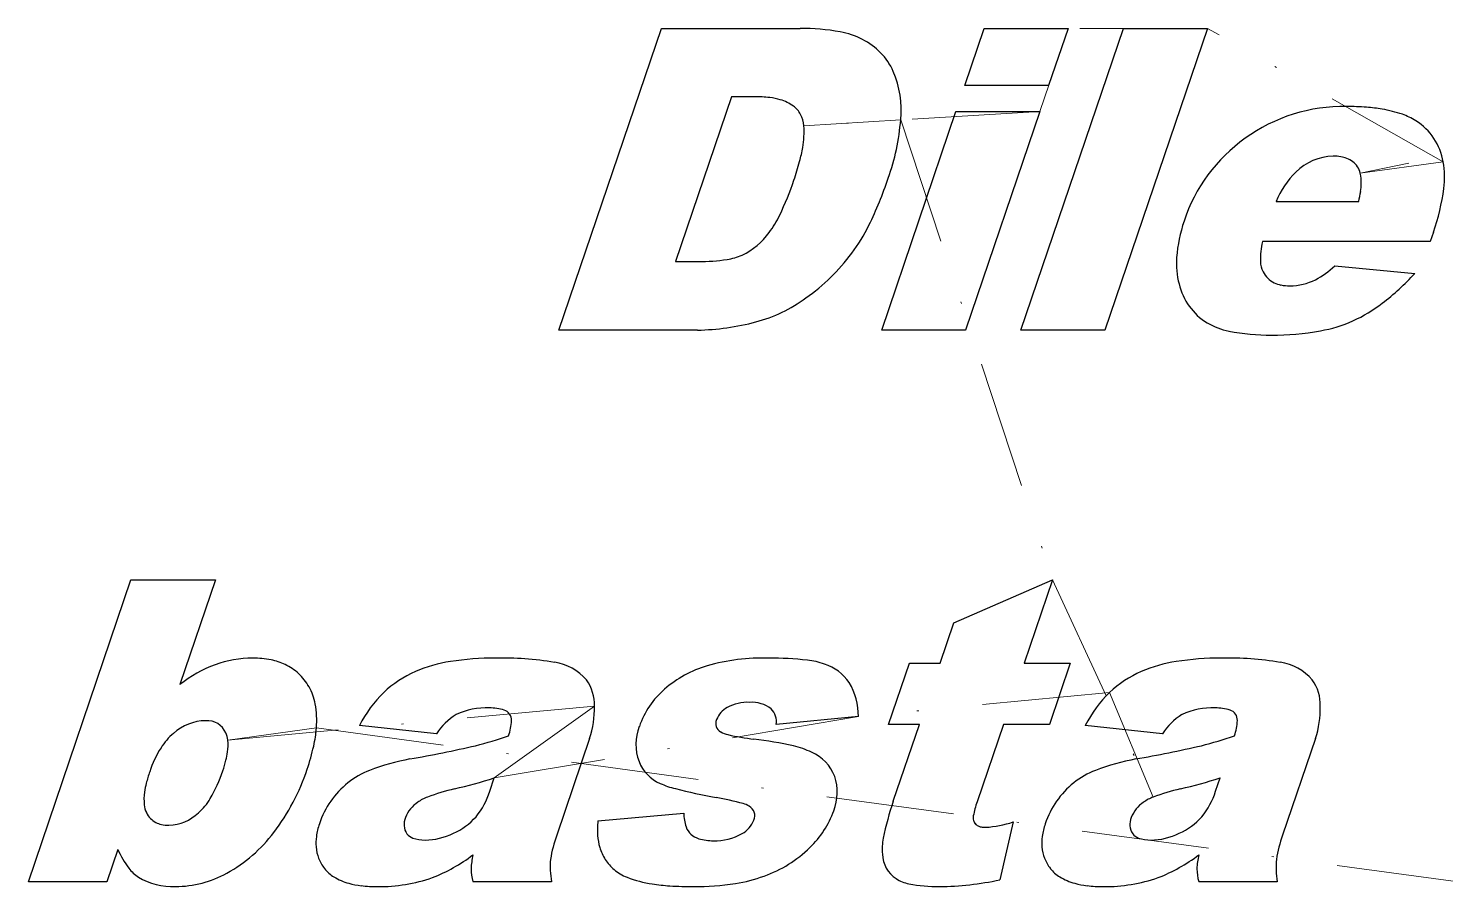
# Model space of a CAD drawing. Header units: millimetres. Extents: x -108 to 108, y -21 to 21.
# Drawn here: x -107.8 to -37.4, y -21.3 to 21.3 of the extents above; entities that cross this region are included whole.
import ezdxf

# ---------------------------------------------------------------- set-up
doc = ezdxf.new("R2010")
doc.units = ezdxf.units.MM
doc.linetypes.add('DASHDOT2', pattern=[12.7, 6.35, -3.175, 0, -3.175])
doc.layers.get('0').update_dxf_attribs({"lineweight": 25, "true_color": 0xffffff})
for name, color, linetype, lineweight, true_color in [('CAM ... GCodeMM', 7, 'Continuous', 20, 0xffffff), ('CAM ... GCodeMM ... normal', 8, 'Continuous', 20, 0x808080), ('CAM ... GCodeMM ... rapid', 150, 'DASHDOT2', 20, 0x0088ff), ('CAM ... GCodeMM ... source', 7, 'Continuous', 20, 0xffffff)]:
    doc.layers.add(name, color=color, linetype=linetype, lineweight=lineweight, true_color=true_color)

# ---------------------------------------------------------------- blocks, each defined once
blk = doc.blocks.new('CAMTOOLPATH$$GCodeMM$$Profile 1')
at = {"layer": 'CAM ... GCodeMM ... normal'}
for p, q in [((-81.436, 6.329, -4), (-76.338, 21.329, -4)), ((-76.338, 21.329, -4), (-69.452, 21.329, -4)), ((-61.257, 18.495, -4), (-60.294, 21.329, -4)), ((-60.294, 21.329, -4), (-56.13, 21.329, -4)), ((-58.47, 6.329, -4), (-53.372, 21.329, -4)), ((-56.13, 21.329, -4), (-57.093, 18.495, -4)), ((-56.13, 21.329, 1), (-56.13, 21.329, -4)), ((-56.13, 21.329, -4), (-56.13, 21.329, 1)), ((-49.197, 21.329, -4), (-54.295, 6.329, -4)), ((-53.372, 21.329, -4), (-49.197, 21.329, -4)), ((-49.197, 21.329, 1), (-49.197, 21.329, -4)), ((-49.197, 21.329, -4), (-49.197, 21.329, 1)), ((-57.093, 18.495, -4), (-61.257, 18.495, -4)), ((-72.858, 17.932, -4), (-75.643, 9.737, -4)), ((-71.701, 17.932, -4), (-72.858, 17.932, -4)), ((-65.392, 6.329, -4), (-61.699, 17.196, -4)), ((-61.699, 17.196, -4), (-57.534, 17.196, -4)), ((-57.534, 17.196, -4), (-61.227, 6.329, -4)), ((-57.534, 17.196, 1), (-57.534, 17.196, -4)), ((-57.534, 17.196, -4), (-57.534, 17.196, 1)), ((-69.26, 16.491, 1), (-69.26, 16.491, -4)), ((-69.26, 16.491, -4), (-69.26, 16.491, 1)), ((-64.448, 16.786, 1), (-64.448, 16.786, -4)), ((-64.448, 16.786, -4), (-64.448, 16.786, 1)), ((-41.602, 14.127, 1), (-41.602, 14.127, -4)), ((-41.602, 14.127, -4), (-41.602, 14.127, 1)), ((-37.482, 14.689, 1), (-37.482, 14.689, -4)), ((-37.482, 14.689, -4), (-37.482, 14.689, 1)), ((-45.783, 12.724, -4), (-41.68, 12.724, -4)), ((-38.122, 10.729, -4), (-46.471, 10.729, -4)), ((-37.962, 11.2, -4), (-38.122, 10.729, -4)), ((-75.643, 9.737, -4), (-74.507, 9.737, -4)), ((-42.87, 9.522, -4), (-38.896, 9.143, -4)), ((-74.55, 6.329, -4), (-81.436, 6.329, -4)), ((-61.227, 6.329, -4), (-65.392, 6.329, -4)), ((-54.295, 6.329, -4), (-58.47, 6.329, -4)), ((-107.811, -21.084, -4), (-102.713, -6.084, -4)), ((-102.713, -6.084, -4), (-98.508, -6.084, -4)), ((-98.508, -6.084, -4), (-100.274, -11.282, -4)), ((-61.804, -8.222, -4), (-56.903, -6.084, -4)), ((-56.903, -6.084, -4), (-58.308, -10.217, -4)), ((-56.903, -6.084, 1), (-56.903, -6.084, -4)), ((-56.903, -6.084, -4), (-56.903, -6.084, 1)), ((-62.482, -10.217, -4), (-61.804, -8.222, -4)), ((-65.053, -13.267, -4), (-64.017, -10.217, -4)), ((-64.017, -10.217, -4), (-62.482, -10.217, -4)), ((-58.308, -10.217, -4), (-56.016, -10.217, -4)), ((-56.016, -10.217, -4), (-57.052, -13.267, -4)), ((-54.066, -11.676, 1), (-54.066, -11.676, -4)), ((-54.066, -11.676, -4), (-54.066, -11.676, 1)), ((-79.671, -12.361, 1), (-79.671, -12.361, -4)), ((-79.671, -12.361, -4), (-79.671, -12.361, 1)), ((-87.516, -13.737, -4), (-91.354, -13.318, -4)), ((-66.551, -12.878, -4), (-70.633, -13.267, -4)), ((-66.551, -12.878, 1), (-66.551, -12.878, -4)), ((-66.551, -12.878, -4), (-66.551, -12.878, 1)), ((-63.519, -13.267, -4), (-65.053, -13.267, -4)), ((-64.817, -17.089, -4), (-63.519, -13.267, -4)), ((-59.344, -13.267, -4), (-60.652, -17.116, -4)), ((-57.052, -13.267, -4), (-59.344, -13.267, -4)), ((-51.436, -13.737, -4), (-55.274, -13.318, -4)), ((-97.894, -14.054, 1), (-97.894, -14.054, -4)), ((-97.894, -14.054, -4), (-97.894, -14.054, 1)), ((-93.49, -13.444, 1), (-93.49, -13.444, -4)), ((-93.49, -13.444, -4), (-93.49, -13.444, 1)), ((-79.912, -13.973, -4), (-81.543, -18.771, -4)), ((-43.832, -13.973, -4), (-45.462, -18.771, -4)), ((-84.875, -16.592, -4), (-84.648, -15.927, -4)), ((-84.648, -15.927, 1), (-84.648, -15.927, -4)), ((-84.648, -15.927, -4), (-84.648, -15.927, 1)), ((-48.794, -16.592, -4), (-48.568, -15.927, -4)), ((-51.893, -16.878, 1), (-51.893, -16.878, -4)), ((-51.893, -16.878, -4), (-51.893, -16.878, 1)), ((-79.497, -18.065, -4), (-75.231, -17.677, -4)), ((-58.854, -18.117, -4), (-59.524, -20.992, -4)), ((-103.367, -19.477, -4), (-103.913, -21.084, -4)), ((-103.913, -21.084, -4), (-107.811, -21.084, -4)), ((-81.807, -21.084, -4), (-85.715, -21.084, -4)), ((-45.727, -21.084, -4), (-49.635, -21.084, -4))]:
    blk.add_line(p, q, dxfattribs=at)
for centre, radius, start, end in [((-69.452, 9.964, -4), 11.366, 79.89981, 90), ((-68.141, 17.323, -4), 3.891, 62.59368, 79.89981), ((-67.803, 17.839, -4), 3.277, 24.36011, 63.69287), ((-69.342, 17.265, -4), 4.918, 354.42067, 23.06164), ((-71.701, 11.694, -4), 6.238, 83.17026, 90), ((-71.347, 14.652, -4), 3.259, 73.71643, 83.17026), ((-71.032, 15.732, -4), 2.135, 54.24911, 73.71643), ((-70.505, 16.463, -4), 1.233, 28.54076, 54.24911), ((-70.608, 16.407, -4), 1.35, 3.56158, 28.54076), ((-42.446, 9.094, -4), 8.349, 88.90691, 125.79876), ((-42.287, 3.758, -4), 13.684, 85.8278, 90), ((-41.906, 8.97, -4), 8.457, 80.52005, 85.8278), ((-41.536, 11.187, -4), 6.209, 70.95383, 80.52005), ((-40.545, 14.057, -4), 3.173, 57.5571, 70.95383), ((-73.91, 16.202, -4), 4.659, 350.18899, 3.56158), ((-76.036, 17.737, -4), 11.628, 340.63244, 355.31285), ((-40.407, 14.219, -4), 2.962, 9.12208, 58.13815), ((-42.513, 9.145, -4), 8.269, 125.62851, 161.69248), ((-76.997, 16.736, -4), 7.792, 344.9975, 350.18899), ((-42.896, 12.271, -4), 2.704, 91.163, 134.88903), ((-42.951, 12.53, -4), 2.446, 80.95347, 90), ((-42.8, 13.478, -4), 1.486, 69.33828, 80.95347), ((-42.694, 13.758, -4), 1.186, 52.18702, 69.33828), ((-83.751, 18.545, -4), 14.783, 341.22913, 344.9975), ((-41.798, 11.119, -4), 4.296, 134.4169, 158.05862), ((-42.601, 13.878, -4), 1.035, 33.81748, 52.18702), ((-42.544, 13.916, -4), 0.965, 12.62475, 33.81748), ((-43.687, 13.66, -4), 2.137, 358.42651, 12.62475), ((-41.552, 13.928, -4), 4.14, 352.17041, 10.58664), ((-85.355, 19.091, -4), 16.478, 334.66494, 341.22999), ((-84.121, 20.357, -4), 20.125, 334.05027, 341.22743), ((-44.759, 13.69, -4), 3.209, 351.65425, 358.42651), ((-47.3, 14.063, -4), 5.778, 346.60819, 351.65425), ((-49.004, 14.953, -4), 11.663, 341.22808, 352.17041), ((-74.67, 14.032, -4), 4.655, 322.29635, 334.66494), ((-73.703, 15.287, -4), 8.539, 323.02186, 334.05027), ((-43.364, 9.364, -4), 7.391, 161.23114, 175.49632), ((-73.884, 13.28, -4), 3.576, 295.74876, 324.12661), ((-42.551, 9.837, -4), 4.02, 167.17362, 181.32424), ((-73.496, 12.675, -4), 2.863, 278.42392, 294.01416), ((-75, 16.191, -4), 10.119, 305.28095, 323.35151), ((-46.9, 9.642, -4), 3.845, 175.49632, 195.32354), ((-74.507, 19.502, -4), 9.765, 270, 278.42392), ((-45.437, 9.77, -4), 1.133, 181.32424, 208.15374), ((-45.291, 9.825, -4), 1.288, 207.25626, 225.38587), ((-45.938, 12.801, -4), 4.491, 298.00393, 313.09129), ((-47.613, 9.316, -4), 3.073, 192.97072, 238.61114), ((-45.364, 9.752, -4), 1.185, 225.38587, 244.29615), ((-45.274, 9.939, -4), 1.393, 244.29615, 258.72657), ((-45.101, 10.807, -4), 2.278, 258.72657, 270), ((-45.151, 11.524, -4), 2.995, 270.9727, 296.18555), ((-48.038, 17.507, -4), 12.39, 307.41671, 317.54636), ((-73.567, 13.953, -4), 7.465, 284.89613, 306.22328), ((-45.037, 13.584, -4), 7.451, 294.34311, 307.41671), ((-74.815, 18.703, -4), 12.377, 271.22959, 284.82727), ((-47.494, 9.605, -4), 3.382, 239.44292, 259.19565), ((-44.748, 12.946, -4), 6.751, 279.93914, 294.34311), ((-46.024, 17.311, -4), 11.227, 259.19565, 270), ((-46.024, 20.224, -4), 14.14, 270, 279.93914), ((-96.277, -16.355, -4), 6.458, 110.35057, 128.23371), ((-96.665, -15.412, -4), 5.44, 89.92383, 109.9801), ((-96.657, -14.714, -4), 4.742, 78.86968, 90), ((-96.321, -13.005, -4), 3, 64.86433, 78.86968), ((-96.148, -12.636, -4), 2.592, 46.94731, 64.86433), ((-85.88, -16.847, -4), 6.768, 98.0532, 113.42617), ((-84.645, -23.747, -4), 13.775, 89.81009, 99.11682), ((-84.265, -25.958, -4), 15.989, 80.63192, 91.19773), ((-82.034, -12.751, -4), 2.596, 40.74735, 81.78104), ((-72.404, -15.901, -4), 5.791, 106.75158, 130.77895), ((-71.261, -20.395, -4), 10.427, 88.60052, 105.6473), ((-71.007, -28.05, -4), 18.078, 83.88391, 90), ((-69.468, -13.69, -4), 3.636, 70.22039, 83.88391), ((-68.962, -12.523, -4), 2.367, 34.26787, 72.18171), ((-49.799, -16.847, -4), 6.768, 98.0532, 113.42617), ((-48.565, -23.747, -4), 13.775, 89.81009, 99.11682), ((-48.185, -25.958, -4), 15.989, 80.63192, 91.19773), ((-45.953, -12.751, -4), 2.596, 40.74735, 81.78104), ((-96.288, -12.786, -4), 2.797, 29.70513, 46.94731), ((-86.208, -15.936, -4), 5.802, 114.03057, 132.74913), ((-81.766, -12.284, -4), 2.096, 357.89904, 35.84699), ((-69.893, -12.872, -4), 3.342, 359.90634, 30.23492), ((-50.127, -15.936, -4), 5.802, 114.03057, 132.74913), ((-45.686, -12.284, -4), 2.096, 357.89904, 35.84699), ((-96.185, -12.727, -4), 2.679, 10.20003, 29.70513), ((-85.284, -16.517, -4), 6.862, 135.12071, 152.20711), ((-73.429, -14.732, -4), 4.237, 130.60753, 161.18574), ((-49.204, -16.517, -4), 6.862, 135.12071, 152.20711), ((-98.104, -13.072, -4), 4.628, 355.39189, 10.20003), ((-85.05, -15.99, -4), 3.545, 87.55612, 114.94386), ((-84.899, -14.997, -4), 2.549, 73.11017, 90), ((-84.306, -13.045, -4), 0.509, 34.74091, 73.11017), ((-84.293, -12.494, -4), 4.624, 341.35487, 1.65031), ((-72.512, -13.444, -4), 1.166, 118.75833, 159.19814), ((-72.068, -14.288, -4), 2.119, 87.05205, 118.28679), ((-71.857, -13.767, -4), 1.598, 52.47408, 93.66547), ((-71.543, -13.14, -4), 0.919, 352.05497, 44.14758), ((-48.969, -15.99, -4), 3.545, 87.55612, 114.94386), ((-48.818, -14.997, -4), 2.549, 73.11017, 90), ((-48.226, -13.045, -4), 0.509, 34.74091, 73.11017), ((-48.213, -12.494, -4), 4.624, 341.35487, 1.65031), ((-98.953, -15.535, -4), 2.453, 90.94537, 131.98481), ((-98.928, -14.1, -4), 1.02, 23.96139, 93.6515), ((-85.034, -15.273, -4), 2.919, 121.17164, 148.25977), ((-86.5, -12.958, -4), 2.708, 341.23267, 357.4481), ((-84.321, -13.055, -4), 0.527, 357.4481, 34.74091), ((-75.185, -14.26, -4), 2.426, 158.36203, 200.59512), ((-73.186, -13.225, -4), 0.459, 154.86158, 242.61818), ((-48.954, -15.273, -4), 2.919, 121.17164, 148.25977), ((-50.419, -12.958, -4), 2.708, 341.23267, 357.4481), ((-48.24, -13.055, -4), 0.527, 357.4481, 34.74091), ((-98.665, -16.014, -4), 3.004, 129.95639, 148.14675), ((-98.968, -14.154, -4), 1.078, 5.36797, 25.73983), ((-100.418, -14.291, -4), 2.535, 352.12185, 5.36797), ((-99.961, -12.922, -4), 6.491, 347.34705, 355.39189), ((-90.246, 4.087, -4), 18.995, 284.22734, 289.40336), ((-72.774, -12.597, -4), 1.208, 238.9768, 257.47061), ((-70.034, -0.269, -4), 13.837, 257.47061, 262.91355), ((-73.92, -32.512, -4), 18.64, 77.15046, 83.28857), ((-54.166, 4.087, -4), 18.995, 284.22734, 289.40336), ((-96.307, -17.479, -4), 5.78, 148.14675, 161.23481), ((-101.691, -14.115, -4), 3.82, 345.88949, 352.12185), ((-104.583, -11.885, -4), 11.228, 341.2323, 347.34705), ((-101.854, 57.754, -4), 73.895, 280.14269, 282.72431), ((-70.722, -18.494, -4), 4.261, 64.29147, 77.15046), ((-69.695, -16.585, -4), 2.098, 20.49026, 66.95359), ((-65.773, 57.754, -4), 73.895, 280.14269, 282.72431), ((-104.62, -13.378, -4), 6.84, 341.23318, 345.88949), ((-104.052, -12.16, -4), 10.638, 322.51653, 341.71604), ((-86.754, -26.185, -4), 11.392, 100.55655, 111.04885), ((-75.631, -14.403, -4), 1.958, 201.28706, 246.7706), ((-50.673, -26.185, -4), 11.392, 100.55655, 111.04885), ((-97.891, -17.225, -4), 4.187, 165.74227, 171.82335), ((-94.587, -18.065, -4), 7.597, 161.22853, 165.74227), ((-105.304, -13.145, -4), 7.563, 329.75286, 341.22578), ((-89.223, -19.567, -4), 4.338, 128.52053, 161.75671), ((-89.385, -19.348, -4), 4.066, 111.04885, 128.65533), ((-92.435, 8.563, -4), 25.698, 283.0706, 287.63813), ((-74.473, -11.797, -4), 4.81, 246.33433, 255.84228), ((-70.162, -16.644, -4), 2.558, 339.06754, 18.05674), ((-53.143, -19.567, -4), 4.338, 128.52053, 161.75671), ((-53.305, -19.348, -4), 4.066, 111.04885, 128.65533), ((-56.355, 8.563, -4), 25.698, 283.0706, 287.63813), ((-99.338, -17.017, -4), 2.725, 171.82335, 185.21124), ((-87.311, -18.704, -4), 1.942, 109.94938, 126.10494), ((-83.547, -29.075, -4), 12.976, 103.71641, 109.94938), ((-88.508, -15.451, -4), 3.809, 320.85188, 342.56909), ((-67.728, 14.942, -4), 32.386, 255.84228, 259.5029), ((-77.24, -36.216, -4), 19.649, 75.37822, 79.40747), ((-51.231, -18.704, -4), 1.942, 109.94938, 126.10494), ((-47.466, -29.075, -4), 12.976, 103.71641, 109.94938), ((-52.428, -15.451, -4), 3.809, 320.85188, 342.56909), ((-100.967, -17.165, -4), 1.09, 185.21124, 206.45431), ((-101.182, -15.548, -4), 2.792, 310.81425, 329.75286), ((-87.564, -18.467, -4), 1.604, 123.79428, 159.35344), ((-72.551, -18.242, -4), 1.073, 58.07447, 75.37822), ((-72.239, -17.805, -4), 0.538, 335.7027, 61.60171), ((-72.382, -15.862, -4), 4.911, 314.12912, 339.80502), ((-50.392, -21.992, -4), 15.236, 161.22729, 168.37476), ((-55.588, -18.837, -4), 5.349, 161.2293, 168.95484), ((-51.483, -18.467, -4), 1.604, 123.79428, 159.35344), ((-100.878, -17.121, -4), 1.189, 206.45431, 223.57373), ((-101.015, -17.252, -4), 1, 223.57373, 242.25502), ((-100.959, -17.144, -4), 1.121, 242.25502, 257.70711), ((-100.821, -16.513, -4), 1.767, 257.70711, 270), ((-100.903, -16.048, -4), 2.234, 272.08706, 313.76142), ((-89.993, -19.347, -4), 3.539, 161.22844, 171.69975), ((-88.313, -18.241, -4), 0.825, 155.71946, 214.22297), ((-88.042, -15.632, -4), 3.336, 294.01934, 318.20117), ((-75.446, -18.515, -4), 4.076, 173.66559, 183.95669), ((-73.046, -17.66, -4), 2.186, 180.42275, 198.76416), ((-72.916, -17.588, -4), 1.247, 297.91003, 339.43548), ((-60.336, -17.911, -4), 0.511, 168.95484, 194.14174), ((-60.423, -17.933, -4), 0.422, 194.01141, 219.48745), ((-60.42, -17.931, -4), 0.424, 219.48745, 244.87744), ((-60.346, -17.773, -4), 0.6, 244.87744, 259.67481), ((-60.577, -12.882, -4), 5.511, 273.57458, 288.21913), ((-53.912, -19.347, -4), 3.539, 161.22844, 171.69975), ((-52.232, -18.241, -4), 0.825, 155.71946, 214.22297), ((-51.961, -15.632, -4), 3.336, 294.01934, 318.20117), ((-101.428, -14.294, -4), 7.258, 298.71448, 323.2815), ((-91.218, -19.169, -4), 2.3, 171.69975, 184.69768), ((-88.506, -18.334, -4), 0.613, 217.18792, 250.91244), ((-88.093, -17.14, -4), 1.877, 250.91244, 270), ((-88.132, -15.743, -4), 3.274, 270.69228, 296.25935), ((-75.648, -20.94, -4), 6.281, 159.80378, 171.15057), ((-76.83, -18.611, -4), 2.689, 183.95669, 196.63631), ((-74.292, -18.084, -4), 0.87, 198.76416, 228.02643), ((-74.213, -17.996, -4), 0.988, 228.02643, 254.18756), ((-73.753, -16.374, -4), 2.674, 254.18756, 270), ((-73.668, -16.384, -4), 2.665, 268.16796, 300.08647), ((-62.671, -19.465, -4), 2.699, 168.37476, 185.40734), ((-60.233, -17.154, -4), 1.228, 259.67481, 270), ((-55.138, -19.169, -4), 2.3, 171.69975, 184.69768), ((-52.426, -18.334, -4), 0.613, 217.18792, 250.91244), ((-52.012, -17.14, -4), 1.877, 250.91244, 270), ((-52.052, -15.743, -4), 3.274, 270.69228, 296.25935), ((-39.567, -20.94, -4), 6.281, 159.80378, 171.15057), ((-98.616, -17.301, -4), 5.225, 204.61609, 216.5631), ((-91.532, -19.194, -4), 1.986, 184.69768, 201.43085), ((-77.172, -18.713, -4), 2.332, 196.63631, 212.86074), ((-73.268, -15.009, -4), 6.141, 289.34188, 314.51835), ((-63.82, -19.653, -4), 1.541, 182.47705, 236.02383), ((-55.451, -19.194, -4), 1.986, 184.69768, 201.43085), ((-101.323, -19.309, -4), 1.855, 216.5631, 236.68122), ((-91.48, -19.174, -4), 2.041, 201.43085, 217.9355), ((-91.72, -19.361, -4), 1.737, 217.9355, 238.74087), ((-90.814, -13.004, -4), 8.461, 291.43051, 307.07658), ((-81.267, -20.694, -4), 4.545, 168.05534, 176.84661), ((-77.433, -20.341, -4), 4.437, 175.24688, 189.63483), ((-77.137, -18.691, -4), 2.373, 212.86074, 228.94303), ((-55.4, -19.174, -4), 2.041, 201.43085, 217.9355), ((-55.64, -19.361, -4), 1.737, 217.9355, 238.74087), ((-54.734, -13.004, -4), 8.461, 291.43051, 307.07658), ((-45.187, -20.694, -4), 4.545, 168.05534, 176.84661), ((-41.353, -20.341, -4), 4.437, 175.24688, 189.63483), ((-100.611, -17.923, -4), 3.409, 239.46941, 271.9145), ((-100.561, -15.876, -4), 5.454, 270.67874, 298.7115), ((-91.117, -18.367, -4), 2.9, 238.74087, 254.8052), ((-90.373, -13.311, -4), 8.019, 269.49132, 289.29683), ((-82.779, -20.346, -4), 3.027, 181.85435, 194.09892), ((-77.305, -18.882, -4), 2.119, 228.94303, 249.38428), ((-75.831, -14.964, -4), 6.305, 249.38428, 261.19223), ((-73.708, -14.217, -4), 7.035, 278.53038, 290.58397), ((-63.722, -19.485, -4), 1.734, 236.46137, 259.52891), ((-62.714, -6.144, -4), 15.187, 270.7166, 282.12595), ((-55.036, -18.367, -4), 2.9, 238.74087, 254.8052), ((-54.293, -13.311, -4), 8.019, 269.49132, 289.29683), ((-46.699, -20.346, -4), 3.027, 181.85435, 194.09892), ((-90.801, -17.204, -4), 4.105, 254.8052, 263.47538), ((-90.444, -14.086, -4), 7.243, 263.47538, 270), ((-75.277, -11.39, -4), 9.922, 261.19223, 266.25209), ((-74.744, -3.251, -4), 18.078, 266.25209, 270), ((-74.744, -7.31, -4), 14.02, 270, 278.53038), ((-62.524, -13.002, -4), 8.328, 259.52891, 270), ((-54.72, -17.204, -4), 4.105, 254.8052, 263.47538), ((-54.364, -14.086, -4), 7.243, 263.47538, 270)]:
    blk.add_arc(centre, radius, start, end, dxfattribs=at)
at = {"layer": 'CAM ... GCodeMM ... rapid'}
for p, q in [((-56.13, 21.329, 1), (-57.534, 17.196, 1)), ((-49.197, 21.329, 1), (-56.13, 21.329, 1)), ((-56.13, 21.329, 1), (-56.13, 21.329, 1)), ((-56.13, 21.329, 1), (-56.13, 21.329, 1)), ((-37.482, 14.689, 1), (-49.197, 21.329, 1)), ((-49.197, 21.329, 1), (-49.197, 21.329, 1)), ((-49.197, 21.329, 1), (-49.197, 21.329, 1)), ((-57.534, 17.196, 1), (-69.26, 16.491, 1)), ((-57.534, 17.196, 1), (-57.534, 17.196, 1)), ((-57.534, 17.196, 1), (-57.534, 17.196, 1)), ((-26.649, 17.196, 1), (-41.602, 14.127, 1)), ((-69.26, 16.491, 1), (-64.448, 16.786, 1)), ((-69.26, 16.491, 1), (-69.26, 16.491, 1)), ((-69.26, 16.491, 1), (-69.26, 16.491, 1)), ((-64.448, 16.786, 1), (-64.448, 16.786, 1)), ((-64.448, 16.786, 1), (-64.448, 16.786, 1)), ((-64.448, 16.786, 1), (-56.903, -6.084, 1)), ((-41.602, 14.127, 1), (-37.482, 14.689, 1)), ((-41.602, 14.127, 1), (-41.602, 14.127, 1)), ((-41.602, 14.127, 1), (-41.602, 14.127, 1)), ((-37.482, 14.689, 1), (-37.482, 14.689, 1)), ((-37.482, 14.689, 1), (-37.482, 14.689, 1)), ((-56.903, -6.084, 1), (-56.903, -6.084, 1)), ((-56.903, -6.084, 1), (-56.903, -6.084, 1)), ((-56.903, -6.084, 1), (-51.893, -16.878, 1)), ((-54.066, -11.676, 1), (-66.551, -12.878, 1)), ((-51.893, -16.878, 1), (-54.066, -11.676, 1)), ((-54.066, -11.676, 1), (-54.066, -11.676, 1)), ((-54.066, -11.676, 1), (-54.066, -11.676, 1)), ((-79.671, -12.361, 1), (-97.894, -14.054, 1)), ((-84.648, -15.927, 1), (-79.671, -12.361, 1)), ((-79.671, -12.361, 1), (-79.671, -12.361, 1)), ((-79.671, -12.361, 1), (-79.671, -12.361, 1)), ((-66.551, -12.878, 1), (-84.648, -15.927, 1)), ((-66.551, -12.878, 1), (-66.551, -12.878, 1)), ((-66.551, -12.878, 1), (-66.551, -12.878, 1)), ((-97.894, -14.054, 1), (-93.49, -13.444, 1)), ((-97.894, -14.054, 1), (-97.894, -14.054, 1)), ((-97.894, -14.054, 1), (-97.894, -14.054, 1)), ((-93.49, -13.444, 1), (-93.49, -13.444, 1)), ((-93.49, -13.444, 1), (-93.49, -13.444, 1)), ((-93.49, -13.444, 1), (-36.743, -21.084, 1)), ((-84.648, -15.927, 1), (-84.648, -15.927, 1)), ((-84.648, -15.927, 1), (-84.648, -15.927, 1)), ((-51.893, -16.878, 1), (-51.893, -16.878, 1)), ((-51.893, -16.878, 1), (-51.893, -16.878, 1))]:
    blk.add_line(p, q, dxfattribs=at)
at = {"layer": 'CAM ... GCodeMM ... source'}
for p, q in [((-81.436, 6.329), (-76.338, 21.329)), ((-76.338, 21.329), (-69.452, 21.329)), ((-61.257, 18.495), (-60.294, 21.329)), ((-60.294, 21.329), (-56.13, 21.329)), ((-58.47, 6.329), (-53.372, 21.329)), ((-56.13, 21.329), (-57.093, 18.495)), ((-49.197, 21.329), (-54.295, 6.329)), ((-53.372, 21.329), (-49.197, 21.329)), ((-57.093, 18.495), (-61.257, 18.495)), ((-72.858, 17.932), (-75.643, 9.737)), ((-71.701, 17.932), (-72.858, 17.932)), ((-65.392, 6.329), (-61.699, 17.196)), ((-61.699, 17.196), (-57.534, 17.196)), ((-57.534, 17.196), (-61.227, 6.329)), ((-45.783, 12.724), (-41.68, 12.724)), ((-38.122, 10.729), (-46.471, 10.729)), ((-37.962, 11.2), (-38.122, 10.729)), ((-75.643, 9.737), (-74.507, 9.737)), ((-42.87, 9.522), (-38.896, 9.143)), ((-74.55, 6.329), (-81.436, 6.329)), ((-61.227, 6.329), (-65.392, 6.329)), ((-54.295, 6.329), (-58.47, 6.329)), ((-107.811, -21.084), (-102.713, -6.084)), ((-102.713, -6.084), (-98.508, -6.084)), ((-98.508, -6.084), (-100.274, -11.282)), ((-61.804, -8.222), (-56.903, -6.084)), ((-56.903, -6.084), (-58.308, -10.217)), ((-62.482, -10.217), (-61.804, -8.222)), ((-65.053, -13.267), (-64.017, -10.217)), ((-64.017, -10.217), (-62.482, -10.217)), ((-58.308, -10.217), (-56.016, -10.217)), ((-56.016, -10.217), (-57.052, -13.267)), ((-87.516, -13.737), (-91.354, -13.318)), ((-66.551, -12.878), (-70.633, -13.267)), ((-63.519, -13.267), (-65.053, -13.267)), ((-64.817, -17.089), (-63.519, -13.267)), ((-59.344, -13.267), (-60.652, -17.116)), ((-57.052, -13.267), (-59.344, -13.267)), ((-51.436, -13.737), (-55.274, -13.318)), ((-79.912, -13.973), (-81.543, -18.771)), ((-43.832, -13.973), (-45.462, -18.771)), ((-84.875, -16.592), (-84.648, -15.927)), ((-48.794, -16.592), (-48.568, -15.927)), ((-79.497, -18.065), (-75.231, -17.677)), ((-58.854, -18.117), (-59.524, -20.992)), ((-103.367, -19.477), (-103.913, -21.084)), ((-103.913, -21.084), (-107.811, -21.084)), ((-81.807, -21.084), (-85.715, -21.084)), ((-45.727, -21.084), (-49.635, -21.084))]:
    blk.add_line(p, q, dxfattribs=at)
for centre, radius, start, end in [((-69.452, 9.964), 11.366, 79.89981, 90), ((-68.141, 17.323), 3.891, 62.59368, 79.89981), ((-67.803, 17.839), 3.277, 24.36011, 63.69287), ((-69.342, 17.265), 4.918, 354.42067, 23.06164), ((-71.701, 11.694), 6.238, 83.17026, 90), ((-71.347, 14.652), 3.259, 73.71643, 83.17026), ((-71.032, 15.732), 2.135, 54.24911, 73.71643), ((-70.505, 16.463), 1.233, 28.54076, 54.24911), ((-70.608, 16.407), 1.35, 3.56158, 28.54076), ((-42.446, 9.094), 8.349, 88.90691, 125.79876), ((-42.287, 3.758), 13.684, 85.8278, 90), ((-41.906, 8.97), 8.457, 80.52005, 85.8278), ((-41.536, 11.187), 6.209, 70.95383, 80.52005), ((-40.545, 14.057), 3.173, 57.5571, 70.95383), ((-73.91, 16.202), 4.659, 350.18899, 3.56158), ((-76.036, 17.737), 11.628, 340.63244, 355.31285), ((-40.407, 14.219), 2.962, 9.12208, 58.13815), ((-42.513, 9.145), 8.269, 125.62851, 161.69248), ((-76.997, 16.736), 7.792, 344.9975, 350.18899), ((-42.896, 12.271), 2.704, 91.163, 134.88903), ((-42.951, 12.53), 2.446, 80.95347, 90), ((-42.8, 13.478), 1.486, 69.33828, 80.95347), ((-42.694, 13.758), 1.186, 52.18702, 69.33828), ((-83.751, 18.545), 14.783, 341.22913, 344.9975), ((-41.798, 11.119), 4.296, 134.4169, 158.05862), ((-42.601, 13.878), 1.035, 33.81748, 52.18702), ((-42.544, 13.916), 0.965, 12.62475, 33.81748), ((-43.687, 13.66), 2.137, 358.42651, 12.62475), ((-41.552, 13.928), 4.14, 352.17041, 10.58664), ((-85.355, 19.091), 16.478, 334.66494, 341.22999), ((-84.121, 20.357), 20.125, 334.05027, 341.22743), ((-44.759, 13.69), 3.209, 351.65425, 358.42651), ((-47.3, 14.063), 5.778, 346.60819, 351.65425), ((-49.004, 14.953), 11.663, 341.22808, 352.17041), ((-74.67, 14.032), 4.655, 322.29635, 334.66494), ((-73.703, 15.287), 8.539, 323.02186, 334.05027), ((-43.364, 9.364), 7.391, 161.23114, 175.49632), ((-73.884, 13.28), 3.576, 295.74876, 324.12661), ((-42.551, 9.837), 4.02, 167.17362, 181.32424), ((-73.496, 12.675), 2.863, 278.42392, 294.01416), ((-75, 16.191), 10.119, 305.28095, 323.35151), ((-46.9, 9.642), 3.845, 175.49632, 195.32354), ((-74.507, 19.502), 9.765, 270, 278.42392), ((-45.437, 9.77), 1.133, 181.32424, 208.15374), ((-45.291, 9.825), 1.288, 207.25626, 225.38587), ((-45.938, 12.801), 4.491, 298.00393, 313.09129), ((-47.613, 9.316), 3.073, 192.97072, 238.61114), ((-45.364, 9.752), 1.185, 225.38587, 244.29615), ((-45.274, 9.939), 1.393, 244.29615, 258.72657), ((-45.101, 10.807), 2.278, 258.72657, 270), ((-45.151, 11.524), 2.995, 270.9727, 296.18555), ((-48.038, 17.507), 12.39, 307.41671, 317.54636), ((-73.567, 13.953), 7.465, 284.89613, 306.22328), ((-45.037, 13.584), 7.451, 294.34311, 307.41671), ((-74.815, 18.703), 12.377, 271.22959, 284.82727), ((-47.494, 9.605), 3.382, 239.44292, 259.19565), ((-44.748, 12.946), 6.751, 279.93914, 294.34311), ((-46.024, 17.311), 11.227, 259.19565, 270), ((-46.024, 20.224), 14.14, 270, 279.93914), ((-96.277, -16.355), 6.458, 110.35057, 128.23371), ((-96.665, -15.412), 5.44, 89.92383, 109.9801), ((-96.657, -14.714), 4.742, 78.86968, 90), ((-96.321, -13.005), 3, 64.86433, 78.86968), ((-96.148, -12.636), 2.592, 46.94731, 64.86433), ((-85.88, -16.847), 6.768, 98.0532, 113.42617), ((-84.645, -23.747), 13.775, 89.81009, 99.11682), ((-84.265, -25.958), 15.989, 80.63192, 91.19773), ((-82.034, -12.751), 2.596, 40.74735, 81.78104), ((-72.404, -15.901), 5.791, 106.75158, 130.77895), ((-71.261, -20.395), 10.427, 88.60052, 105.6473), ((-71.007, -28.05), 18.078, 83.88391, 90), ((-69.468, -13.69), 3.636, 70.22039, 83.88391), ((-68.962, -12.523), 2.367, 34.26787, 72.18171), ((-49.799, -16.847), 6.768, 98.0532, 113.42617), ((-48.565, -23.747), 13.775, 89.81009, 99.11682), ((-48.185, -25.958), 15.989, 80.63192, 91.19773), ((-45.953, -12.751), 2.596, 40.74735, 81.78104), ((-96.288, -12.786), 2.797, 29.70513, 46.94731), ((-86.208, -15.936), 5.802, 114.03057, 132.74913), ((-81.766, -12.284), 2.096, 357.89904, 35.84699), ((-69.893, -12.872), 3.342, 359.90634, 30.23492), ((-50.127, -15.936), 5.802, 114.03057, 132.74913), ((-45.686, -12.284), 2.096, 357.89904, 35.84699), ((-96.185, -12.727), 2.679, 10.20003, 29.70513), ((-85.284, -16.517), 6.862, 135.12071, 152.20711), ((-73.429, -14.732), 4.237, 130.60753, 161.18574), ((-49.204, -16.517), 6.862, 135.12071, 152.20711), ((-98.104, -13.072), 4.628, 355.39189, 10.20003), ((-85.05, -15.99), 3.545, 87.55612, 114.94386), ((-84.899, -14.997), 2.549, 73.11017, 90), ((-84.306, -13.045), 0.509, 34.74091, 73.11017), ((-84.293, -12.494), 4.624, 341.35487, 1.65031), ((-72.512, -13.444), 1.166, 118.75833, 159.19814), ((-72.068, -14.288), 2.119, 87.05205, 118.28679), ((-71.857, -13.767), 1.598, 52.47408, 93.66547), ((-71.543, -13.14), 0.919, 352.05497, 44.14758), ((-48.969, -15.99), 3.545, 87.55612, 114.94386), ((-48.818, -14.997), 2.549, 73.11017, 90), ((-48.226, -13.045), 0.509, 34.74091, 73.11017), ((-48.213, -12.494), 4.624, 341.35487, 1.65031), ((-98.953, -15.535), 2.453, 90.94537, 131.98481), ((-98.928, -14.1), 1.02, 23.96139, 93.6515), ((-85.034, -15.273), 2.919, 121.17164, 148.25977), ((-86.5, -12.958), 2.708, 341.23267, 357.4481), ((-84.321, -13.055), 0.527, 357.4481, 34.74091), ((-75.185, -14.26), 2.426, 158.36203, 200.59512), ((-73.186, -13.225), 0.459, 154.86158, 242.61818), ((-48.954, -15.273), 2.919, 121.17164, 148.25977), ((-50.419, -12.958), 2.708, 341.23267, 357.4481), ((-48.24, -13.055), 0.527, 357.4481, 34.74091), ((-98.665, -16.014), 3.004, 129.95639, 148.14675), ((-98.968, -14.154), 1.078, 5.36797, 25.73983), ((-100.418, -14.291), 2.535, 352.12185, 5.36797), ((-99.961, -12.922), 6.491, 347.34705, 355.39189), ((-90.246, 4.087), 18.995, 284.22734, 289.40336), ((-72.774, -12.597), 1.208, 238.9768, 257.47061), ((-70.034, -0.269), 13.837, 257.47061, 262.91355), ((-73.92, -32.512), 18.64, 77.15046, 83.28857), ((-54.166, 4.087), 18.995, 284.22734, 289.40336), ((-96.307, -17.479), 5.78, 148.14675, 161.23481), ((-101.691, -14.115), 3.82, 345.88949, 352.12185), ((-104.583, -11.885), 11.228, 341.2323, 347.34705), ((-101.854, 57.754), 73.895, 280.14269, 282.72431), ((-70.722, -18.494), 4.261, 64.29147, 77.15046), ((-69.695, -16.585), 2.098, 20.49026, 66.95359), ((-65.773, 57.754), 73.895, 280.14269, 282.72431), ((-104.62, -13.378), 6.84, 341.23318, 345.88949), ((-104.052, -12.16), 10.638, 322.51653, 341.71604), ((-86.754, -26.185), 11.392, 100.55655, 111.04885), ((-75.631, -14.403), 1.958, 201.28706, 246.7706), ((-50.673, -26.185), 11.392, 100.55655, 111.04885), ((-97.891, -17.225), 4.187, 165.74227, 171.82335), ((-94.587, -18.065), 7.597, 161.22853, 165.74227), ((-105.304, -13.145), 7.563, 329.75286, 341.22578), ((-89.223, -19.567), 4.338, 128.52053, 161.75671), ((-89.385, -19.348), 4.066, 111.04885, 128.65533), ((-92.435, 8.563), 25.698, 283.0706, 287.63813), ((-74.473, -11.797), 4.81, 246.33433, 255.84228), ((-70.162, -16.644), 2.558, 339.06754, 18.05674), ((-53.143, -19.567), 4.338, 128.52053, 161.75671), ((-53.305, -19.348), 4.066, 111.04885, 128.65533), ((-56.355, 8.563), 25.698, 283.0706, 287.63813), ((-99.338, -17.017), 2.725, 171.82335, 185.21124), ((-87.311, -18.704), 1.942, 109.94938, 126.10494), ((-83.547, -29.075), 12.976, 103.71641, 109.94938), ((-88.508, -15.451), 3.809, 320.85188, 342.56909), ((-67.728, 14.942), 32.386, 255.84228, 259.5029), ((-77.24, -36.216), 19.649, 75.37822, 79.40747), ((-51.231, -18.704), 1.942, 109.94938, 126.10494), ((-47.466, -29.075), 12.976, 103.71641, 109.94938), ((-52.428, -15.451), 3.809, 320.85188, 342.56909), ((-100.967, -17.165), 1.09, 185.21124, 206.45431), ((-101.182, -15.548), 2.792, 310.81425, 329.75286), ((-87.564, -18.467), 1.604, 123.79428, 159.35344), ((-72.551, -18.242), 1.073, 58.07447, 75.37822), ((-72.239, -17.805), 0.538, 335.7027, 61.60171), ((-72.382, -15.862), 4.911, 314.12912, 339.80502), ((-50.392, -21.992), 15.236, 161.22729, 168.37476), ((-55.588, -18.837), 5.349, 161.2293, 168.95484), ((-51.483, -18.467), 1.604, 123.79428, 159.35344), ((-100.878, -17.121), 1.189, 206.45431, 223.57373), ((-101.015, -17.252), 1, 223.57373, 242.25502), ((-100.959, -17.144), 1.121, 242.25502, 257.70711), ((-100.821, -16.513), 1.767, 257.70711, 270), ((-100.903, -16.048), 2.234, 272.08706, 313.76142), ((-89.993, -19.347), 3.539, 161.22844, 171.69975), ((-88.313, -18.241), 0.825, 155.71946, 214.22297), ((-88.042, -15.632), 3.336, 294.01934, 318.20117), ((-75.446, -18.515), 4.076, 173.66559, 183.95669), ((-73.046, -17.66), 2.186, 180.42275, 198.76416), ((-72.916, -17.588), 1.247, 297.91003, 339.43548), ((-60.336, -17.911), 0.511, 168.95484, 194.14174), ((-60.423, -17.933), 0.422, 194.01141, 219.48745), ((-60.42, -17.931), 0.424, 219.48745, 244.87744), ((-60.346, -17.773), 0.6, 244.87744, 259.67481), ((-60.577, -12.882), 5.511, 273.57458, 288.21913), ((-53.912, -19.347), 3.539, 161.22844, 171.69975), ((-52.232, -18.241), 0.825, 155.71946, 214.22297), ((-51.961, -15.632), 3.336, 294.01934, 318.20117), ((-101.428, -14.294), 7.258, 298.71448, 323.2815), ((-91.218, -19.169), 2.3, 171.69975, 184.69768), ((-88.506, -18.334), 0.613, 217.18792, 250.91244), ((-88.093, -17.14), 1.877, 250.91244, 270), ((-88.132, -15.743), 3.274, 270.69228, 296.25935), ((-75.648, -20.94), 6.281, 159.80378, 171.15057), ((-76.83, -18.611), 2.689, 183.95669, 196.63631), ((-74.292, -18.084), 0.87, 198.76416, 228.02643), ((-74.213, -17.996), 0.988, 228.02643, 254.18756), ((-73.753, -16.374), 2.674, 254.18756, 270), ((-73.668, -16.384), 2.665, 268.16796, 300.08647), ((-62.671, -19.465), 2.699, 168.37476, 185.40734), ((-60.233, -17.154), 1.228, 259.67481, 270), ((-55.138, -19.169), 2.3, 171.69975, 184.69768), ((-52.426, -18.334), 0.613, 217.18792, 250.91244), ((-52.012, -17.14), 1.877, 250.91244, 270), ((-52.052, -15.743), 3.274, 270.69228, 296.25935), ((-39.567, -20.94), 6.281, 159.80378, 171.15057), ((-98.616, -17.301), 5.225, 204.61609, 216.5631), ((-91.532, -19.194), 1.986, 184.69768, 201.43085), ((-77.172, -18.713), 2.332, 196.63631, 212.86074), ((-73.268, -15.009), 6.141, 289.34188, 314.51835), ((-63.82, -19.653), 1.541, 182.47705, 236.02383), ((-55.451, -19.194), 1.986, 184.69768, 201.43085), ((-101.323, -19.309), 1.855, 216.5631, 236.68122), ((-91.48, -19.174), 2.041, 201.43085, 217.9355), ((-91.72, -19.361), 1.737, 217.9355, 238.74087), ((-90.814, -13.004), 8.461, 291.43051, 307.07658), ((-81.267, -20.694), 4.545, 168.05534, 176.84661), ((-77.433, -20.341), 4.437, 175.24688, 189.63483), ((-77.137, -18.691), 2.373, 212.86074, 228.94303), ((-55.4, -19.174), 2.041, 201.43085, 217.9355), ((-55.64, -19.361), 1.737, 217.9355, 238.74087), ((-54.734, -13.004), 8.461, 291.43051, 307.07658), ((-45.187, -20.694), 4.545, 168.05534, 176.84661), ((-41.353, -20.341), 4.437, 175.24688, 189.63483), ((-100.611, -17.923), 3.409, 239.46941, 271.9145), ((-100.561, -15.876), 5.454, 270.67874, 298.7115), ((-91.117, -18.367), 2.9, 238.74087, 254.8052), ((-90.373, -13.311), 8.019, 269.49132, 289.29683), ((-82.779, -20.346), 3.027, 181.85435, 194.09892), ((-77.305, -18.882), 2.119, 228.94303, 249.38428), ((-75.831, -14.964), 6.305, 249.38428, 261.19223), ((-73.708, -14.217), 7.035, 278.53038, 290.58397), ((-63.722, -19.485), 1.734, 236.46137, 259.52891), ((-62.714, -6.144), 15.187, 270.7166, 282.12595), ((-55.036, -18.367), 2.9, 238.74087, 254.8052), ((-54.293, -13.311), 8.019, 269.49132, 289.29683), ((-46.699, -20.346), 3.027, 181.85435, 194.09892), ((-90.801, -17.204), 4.105, 254.8052, 263.47538), ((-90.444, -14.086), 7.243, 263.47538, 270), ((-75.277, -11.39), 9.922, 261.19223, 266.25209), ((-74.744, -3.251), 18.078, 266.25209, 270), ((-74.744, -7.31), 14.02, 270, 278.53038), ((-62.524, -13.002), 8.328, 259.52891, 270), ((-54.72, -17.204), 4.105, 254.8052, 263.47538), ((-54.364, -14.086), 7.243, 263.47538, 270)]:
    blk.add_arc(centre, radius, start, end, dxfattribs=at)

msp = doc.modelspace()

# ---------------------------------------------------------------- linework, layer by layer
for p, q in [((-81.436, 6.329), (-76.338, 21.329)), ((-76.338, 21.329), (-69.452, 21.329)), ((-61.257, 18.495), (-60.294, 21.329)), ((-60.294, 21.329), (-56.13, 21.329)), ((-58.47, 6.329), (-53.372, 21.329)), ((-56.13, 21.329), (-57.093, 18.495)), ((-49.197, 21.329), (-54.295, 6.329)), ((-53.372, 21.329), (-49.197, 21.329)), ((-57.093, 18.495), (-61.257, 18.495)), ((-72.858, 17.932), (-75.643, 9.737)), ((-71.701, 17.932), (-72.858, 17.932)), ((-65.392, 6.329), (-61.699, 17.196)), ((-61.699, 17.196), (-57.534, 17.196)), ((-57.534, 17.196), (-61.227, 6.329)), ((-45.783, 12.724), (-41.68, 12.724)), ((-38.122, 10.729), (-46.471, 10.729)), ((-37.962, 11.2), (-38.122, 10.729)), ((-75.643, 9.737), (-74.507, 9.737)), ((-42.87, 9.522), (-38.896, 9.143)), ((-74.55, 6.329), (-81.436, 6.329)), ((-61.227, 6.329), (-65.392, 6.329)), ((-54.295, 6.329), (-58.47, 6.329)), ((-107.811, -21.084), (-102.713, -6.084)), ((-102.713, -6.084), (-98.508, -6.084)), ((-98.508, -6.084), (-100.274, -11.282)), ((-61.804, -8.222), (-56.903, -6.084)), ((-56.903, -6.084), (-58.308, -10.217)), ((-62.482, -10.217), (-61.804, -8.222)), ((-65.053, -13.267), (-64.017, -10.217)), ((-64.017, -10.217), (-62.482, -10.217)), ((-58.308, -10.217), (-56.016, -10.217)), ((-56.016, -10.217), (-57.052, -13.267)), ((-87.516, -13.737), (-91.354, -13.318)), ((-66.551, -12.878), (-70.633, -13.267)), ((-63.519, -13.267), (-65.053, -13.267)), ((-64.817, -17.089), (-63.519, -13.267)), ((-59.344, -13.267), (-60.652, -17.116)), ((-57.052, -13.267), (-59.344, -13.267)), ((-51.436, -13.737), (-55.274, -13.318)), ((-79.912, -13.973), (-81.543, -18.771)), ((-43.832, -13.973), (-45.462, -18.771)), ((-84.875, -16.592), (-84.648, -15.927)), ((-48.794, -16.592), (-48.568, -15.927)), ((-79.497, -18.065), (-75.231, -17.677)), ((-58.854, -18.117), (-59.524, -20.992)), ((-103.367, -19.477), (-103.913, -21.084)), ((-103.913, -21.084), (-107.811, -21.084)), ((-81.807, -21.084), (-85.715, -21.084)), ((-45.727, -21.084), (-49.635, -21.084))]:
    msp.add_line(p, q)
for centre, radius, start, end in [((-69.452, 9.964), 11.366, 79.89981, 90), ((-68.141, 17.323), 3.891, 62.59368, 79.89981), ((-67.803, 17.839), 3.277, 24.36011, 63.69287), ((-69.342, 17.265), 4.918, 354.42067, 23.06164), ((-71.701, 11.694), 6.238, 83.17026, 90), ((-71.347, 14.652), 3.259, 73.71643, 83.17026), ((-71.032, 15.732), 2.135, 54.24911, 73.71643), ((-70.505, 16.463), 1.233, 28.54076, 54.24911), ((-70.608, 16.407), 1.35, 3.56158, 28.54076), ((-42.446, 9.094), 8.349, 88.90691, 125.79876), ((-42.287, 3.758), 13.684, 85.8278, 90), ((-41.906, 8.97), 8.457, 80.52005, 85.8278), ((-41.536, 11.187), 6.209, 70.95383, 80.52005), ((-40.545, 14.057), 3.173, 57.5571, 70.95383), ((-73.91, 16.202), 4.659, 350.18899, 3.56158), ((-76.036, 17.737), 11.628, 340.63244, 355.31285), ((-40.407, 14.219), 2.962, 9.12208, 58.13815), ((-42.513, 9.145), 8.269, 125.62851, 161.69248), ((-76.997, 16.736), 7.792, 344.9975, 350.18899), ((-42.896, 12.271), 2.704, 91.163, 134.88903), ((-42.951, 12.53), 2.446, 80.95347, 90), ((-42.8, 13.478), 1.486, 69.33828, 80.95347), ((-42.694, 13.758), 1.186, 52.18702, 69.33828), ((-83.751, 18.545), 14.783, 341.22913, 344.9975), ((-41.798, 11.119), 4.296, 134.4169, 158.05862), ((-42.601, 13.878), 1.035, 33.81748, 52.18702), ((-42.544, 13.916), 0.965, 12.62475, 33.81748), ((-43.687, 13.66), 2.137, 358.42651, 12.62475), ((-41.552, 13.928), 4.14, 352.17041, 10.58664), ((-85.355, 19.091), 16.478, 334.66494, 341.22999), ((-84.121, 20.357), 20.125, 334.05027, 341.22743), ((-44.759, 13.69), 3.209, 351.65425, 358.42651), ((-47.3, 14.063), 5.778, 346.60819, 351.65425), ((-49.004, 14.953), 11.663, 341.22808, 352.17041), ((-74.67, 14.032), 4.655, 322.29635, 334.66494), ((-73.703, 15.287), 8.539, 323.02186, 334.05027), ((-43.364, 9.364), 7.391, 161.23114, 175.49632), ((-73.884, 13.28), 3.576, 295.74876, 324.12661), ((-42.551, 9.837), 4.02, 167.17362, 181.32424), ((-73.496, 12.675), 2.863, 278.42392, 294.01416), ((-75, 16.191), 10.119, 305.28095, 323.35151), ((-46.9, 9.642), 3.845, 175.49632, 195.32354), ((-74.507, 19.502), 9.765, 270, 278.42392), ((-45.437, 9.77), 1.133, 181.32424, 208.15374), ((-45.291, 9.825), 1.288, 207.25626, 225.38587), ((-45.938, 12.801), 4.491, 298.00393, 313.09129), ((-47.613, 9.316), 3.073, 192.97072, 238.61114), ((-45.364, 9.752), 1.185, 225.38587, 244.29615), ((-45.274, 9.939), 1.393, 244.29615, 258.72657), ((-45.101, 10.807), 2.278, 258.72657, 270), ((-45.151, 11.524), 2.995, 270.9727, 296.18555), ((-48.038, 17.507), 12.39, 307.41671, 317.54636), ((-73.567, 13.953), 7.465, 284.89613, 306.22328), ((-45.037, 13.584), 7.451, 294.34311, 307.41671), ((-74.815, 18.703), 12.377, 271.22959, 284.82727), ((-47.494, 9.605), 3.382, 239.44292, 259.19565), ((-44.748, 12.946), 6.751, 279.93914, 294.34311), ((-46.024, 17.311), 11.227, 259.19565, 270), ((-46.024, 20.224), 14.14, 270, 279.93914), ((-96.277, -16.355), 6.458, 110.35057, 128.23371), ((-96.665, -15.412), 5.44, 89.92383, 109.9801), ((-96.657, -14.714), 4.742, 78.86968, 90), ((-96.321, -13.005), 3, 64.86433, 78.86968), ((-96.148, -12.636), 2.592, 46.94731, 64.86433), ((-85.88, -16.847), 6.768, 98.0532, 113.42617), ((-84.645, -23.747), 13.775, 89.81009, 99.11682), ((-84.265, -25.958), 15.989, 80.63192, 91.19773), ((-82.034, -12.751), 2.596, 40.74735, 81.78104), ((-72.404, -15.901), 5.791, 106.75158, 130.77895), ((-71.261, -20.395), 10.427, 88.60052, 105.6473), ((-71.007, -28.05), 18.078, 83.88391, 90), ((-69.468, -13.69), 3.636, 70.22039, 83.88391), ((-68.962, -12.523), 2.367, 34.26787, 72.18171), ((-49.799, -16.847), 6.768, 98.0532, 113.42617), ((-48.565, -23.747), 13.775, 89.81009, 99.11682), ((-48.185, -25.958), 15.989, 80.63192, 91.19773), ((-45.953, -12.751), 2.596, 40.74735, 81.78104), ((-96.288, -12.786), 2.797, 29.70513, 46.94731), ((-86.208, -15.936), 5.802, 114.03057, 132.74913), ((-81.766, -12.284), 2.096, 357.89904, 35.84699), ((-69.893, -12.872), 3.342, 359.90634, 30.23492), ((-50.127, -15.936), 5.802, 114.03057, 132.74913), ((-45.686, -12.284), 2.096, 357.89904, 35.84699), ((-96.185, -12.727), 2.679, 10.20003, 29.70513), ((-85.284, -16.517), 6.862, 135.12071, 152.20711), ((-73.429, -14.732), 4.237, 130.60753, 161.18574), ((-49.204, -16.517), 6.862, 135.12071, 152.20711), ((-98.104, -13.072), 4.628, 355.39189, 10.20003), ((-85.05, -15.99), 3.545, 87.55612, 114.94386), ((-84.899, -14.997), 2.549, 73.11017, 90), ((-84.306, -13.045), 0.509, 34.74091, 73.11017), ((-84.293, -12.494), 4.624, 341.35487, 1.65031), ((-72.512, -13.444), 1.166, 118.75833, 159.19814), ((-72.068, -14.288), 2.119, 87.05205, 118.28679), ((-71.857, -13.767), 1.598, 52.47408, 93.66547), ((-71.543, -13.14), 0.919, 352.05497, 44.14758), ((-48.969, -15.99), 3.545, 87.55612, 114.94386), ((-48.818, -14.997), 2.549, 73.11017, 90), ((-48.226, -13.045), 0.509, 34.74091, 73.11017), ((-48.213, -12.494), 4.624, 341.35487, 1.65031), ((-98.953, -15.535), 2.453, 90.94537, 131.98481), ((-98.928, -14.1), 1.02, 23.96139, 93.6515), ((-85.034, -15.273), 2.919, 121.17164, 148.25977), ((-86.5, -12.958), 2.708, 341.23267, 357.4481), ((-84.321, -13.055), 0.527, 357.4481, 34.74091), ((-75.185, -14.26), 2.426, 158.36203, 200.59512), ((-73.186, -13.225), 0.459, 154.86158, 242.61818), ((-48.954, -15.273), 2.919, 121.17164, 148.25977), ((-50.419, -12.958), 2.708, 341.23267, 357.4481), ((-48.24, -13.055), 0.527, 357.4481, 34.74091), ((-98.665, -16.014), 3.004, 129.95639, 148.14675), ((-98.968, -14.154), 1.078, 5.36797, 25.73983), ((-100.418, -14.291), 2.535, 352.12185, 5.36797), ((-99.961, -12.922), 6.491, 347.34705, 355.39189), ((-90.246, 4.087), 18.995, 284.22734, 289.40336), ((-72.774, -12.597), 1.208, 238.9768, 257.47061), ((-70.034, -0.269), 13.837, 257.47061, 262.91355), ((-73.92, -32.512), 18.64, 77.15046, 83.28857), ((-54.166, 4.087), 18.995, 284.22734, 289.40336), ((-96.307, -17.479), 5.78, 148.14675, 161.23481), ((-101.691, -14.115), 3.82, 345.88949, 352.12185), ((-104.583, -11.885), 11.228, 341.2323, 347.34705), ((-101.854, 57.754), 73.895, 280.14269, 282.72431), ((-70.722, -18.494), 4.261, 64.29147, 77.15046), ((-69.695, -16.585), 2.098, 20.49026, 66.95359), ((-65.773, 57.754), 73.895, 280.14269, 282.72431), ((-104.62, -13.378), 6.84, 341.23318, 345.88949), ((-104.052, -12.16), 10.638, 322.51653, 341.71604), ((-86.754, -26.185), 11.392, 100.55655, 111.04885), ((-75.631, -14.403), 1.958, 201.28706, 246.7706), ((-50.673, -26.185), 11.392, 100.55655, 111.04885), ((-97.891, -17.225), 4.187, 165.74227, 171.82335), ((-94.587, -18.065), 7.597, 161.22853, 165.74227), ((-105.304, -13.145), 7.563, 329.75286, 341.22578), ((-89.223, -19.567), 4.338, 128.52053, 161.75671), ((-89.385, -19.348), 4.066, 111.04885, 128.65533), ((-92.435, 8.563), 25.698, 283.0706, 287.63813), ((-74.473, -11.797), 4.81, 246.33433, 255.84228), ((-70.162, -16.644), 2.558, 339.06754, 18.05674), ((-53.143, -19.567), 4.338, 128.52053, 161.75671), ((-53.305, -19.348), 4.066, 111.04885, 128.65533), ((-56.355, 8.563), 25.698, 283.0706, 287.63813), ((-99.338, -17.017), 2.725, 171.82335, 185.21124), ((-87.311, -18.704), 1.942, 109.94938, 126.10494), ((-83.547, -29.075), 12.976, 103.71641, 109.94938), ((-88.508, -15.451), 3.809, 320.85188, 342.56909), ((-67.728, 14.942), 32.386, 255.84228, 259.5029), ((-77.24, -36.216), 19.649, 75.37822, 79.40747), ((-51.231, -18.704), 1.942, 109.94938, 126.10494), ((-47.466, -29.075), 12.976, 103.71641, 109.94938), ((-52.428, -15.451), 3.809, 320.85188, 342.56909), ((-100.967, -17.165), 1.09, 185.21124, 206.45431), ((-101.182, -15.548), 2.792, 310.81425, 329.75286), ((-87.564, -18.467), 1.604, 123.79428, 159.35344), ((-72.551, -18.242), 1.073, 58.07447, 75.37822), ((-72.239, -17.805), 0.538, 335.7027, 61.60171), ((-72.382, -15.862), 4.911, 314.12912, 339.80502), ((-50.392, -21.992), 15.236, 161.22729, 168.37476), ((-55.588, -18.837), 5.349, 161.2293, 168.95484), ((-51.483, -18.467), 1.604, 123.79428, 159.35344), ((-100.878, -17.121), 1.189, 206.45431, 223.57373), ((-101.015, -17.252), 1, 223.57373, 242.25502), ((-100.959, -17.144), 1.121, 242.25502, 257.70711), ((-100.821, -16.513), 1.767, 257.70711, 270), ((-100.903, -16.048), 2.234, 272.08706, 313.76142), ((-89.993, -19.347), 3.539, 161.22844, 171.69975), ((-88.313, -18.241), 0.825, 155.71946, 214.22297), ((-88.042, -15.632), 3.336, 294.01934, 318.20117), ((-75.446, -18.515), 4.076, 173.66559, 183.95669), ((-73.046, -17.66), 2.186, 180.42275, 198.76416), ((-72.916, -17.588), 1.247, 297.91003, 339.43548), ((-60.336, -17.911), 0.511, 168.95484, 194.14174), ((-60.423, -17.933), 0.422, 194.01141, 219.48745), ((-60.42, -17.931), 0.424, 219.48745, 244.87744), ((-60.346, -17.773), 0.6, 244.87744, 259.67481), ((-60.577, -12.882), 5.511, 273.57458, 288.21913), ((-53.912, -19.347), 3.539, 161.22844, 171.69975), ((-52.232, -18.241), 0.825, 155.71946, 214.22297), ((-51.961, -15.632), 3.336, 294.01934, 318.20117), ((-101.428, -14.294), 7.258, 298.71448, 323.2815), ((-91.218, -19.169), 2.3, 171.69975, 184.69768), ((-88.506, -18.334), 0.613, 217.18792, 250.91244), ((-88.093, -17.14), 1.877, 250.91244, 270), ((-88.132, -15.743), 3.274, 270.69228, 296.25935), ((-75.648, -20.94), 6.281, 159.80378, 171.15057), ((-76.83, -18.611), 2.689, 183.95669, 196.63631), ((-74.292, -18.084), 0.87, 198.76416, 228.02643), ((-74.213, -17.996), 0.988, 228.02643, 254.18756), ((-73.753, -16.374), 2.674, 254.18756, 270), ((-73.668, -16.384), 2.665, 268.16796, 300.08647), ((-62.671, -19.465), 2.699, 168.37476, 185.40734), ((-60.233, -17.154), 1.228, 259.67481, 270), ((-55.138, -19.169), 2.3, 171.69975, 184.69768), ((-52.426, -18.334), 0.613, 217.18792, 250.91244), ((-52.012, -17.14), 1.877, 250.91244, 270), ((-52.052, -15.743), 3.274, 270.69228, 296.25935), ((-39.567, -20.94), 6.281, 159.80378, 171.15057), ((-98.616, -17.301), 5.225, 204.61609, 216.5631), ((-91.532, -19.194), 1.986, 184.69768, 201.43085), ((-77.172, -18.713), 2.332, 196.63631, 212.86074), ((-73.268, -15.009), 6.141, 289.34188, 314.51835), ((-63.82, -19.653), 1.541, 182.47705, 236.02383), ((-55.451, -19.194), 1.986, 184.69768, 201.43085), ((-101.323, -19.309), 1.855, 216.5631, 236.68122), ((-91.48, -19.174), 2.041, 201.43085, 217.9355), ((-91.72, -19.361), 1.737, 217.9355, 238.74087), ((-90.814, -13.004), 8.461, 291.43051, 307.07658), ((-81.267, -20.694), 4.545, 168.05534, 176.84661), ((-77.433, -20.341), 4.437, 175.24688, 189.63483), ((-77.137, -18.691), 2.373, 212.86074, 228.94303), ((-55.4, -19.174), 2.041, 201.43085, 217.9355), ((-55.64, -19.361), 1.737, 217.9355, 238.74087), ((-54.734, -13.004), 8.461, 291.43051, 307.07658), ((-45.187, -20.694), 4.545, 168.05534, 176.84661), ((-41.353, -20.341), 4.437, 175.24688, 189.63483), ((-100.611, -17.923), 3.409, 239.46941, 271.9145), ((-100.561, -15.876), 5.454, 270.67874, 298.7115), ((-91.117, -18.367), 2.9, 238.74087, 254.8052), ((-90.373, -13.311), 8.019, 269.49132, 289.29683), ((-82.779, -20.346), 3.027, 181.85435, 194.09892), ((-77.305, -18.882), 2.119, 228.94303, 249.38428), ((-75.831, -14.964), 6.305, 249.38428, 261.19223), ((-73.708, -14.217), 7.035, 278.53038, 290.58397), ((-63.722, -19.485), 1.734, 236.46137, 259.52891), ((-62.714, -6.144), 15.187, 270.7166, 282.12595), ((-55.036, -18.367), 2.9, 238.74087, 254.8052), ((-54.293, -13.311), 8.019, 269.49132, 289.29683), ((-46.699, -20.346), 3.027, 181.85435, 194.09892), ((-90.801, -17.204), 4.105, 254.8052, 263.47538), ((-90.444, -14.086), 7.243, 263.47538, 270), ((-75.277, -11.39), 9.922, 261.19223, 266.25209), ((-74.744, -3.251), 18.078, 266.25209, 270), ((-74.744, -7.31), 14.02, 270, 278.53038), ((-62.524, -13.002), 8.328, 259.52891, 270), ((-54.72, -17.204), 4.105, 254.8052, 263.47538), ((-54.364, -14.086), 7.243, 263.47538, 270)]:
    msp.add_arc(centre, radius, start, end)

# ---------------------------------------------------------------- block references
at = {"layer": 'CAM ... GCodeMM'}
msp.add_blockref('CAMTOOLPATH$$GCodeMM$$Profile 1', (0, 0), dxfattribs=at)

doc.saveas('drawing.dxf')
